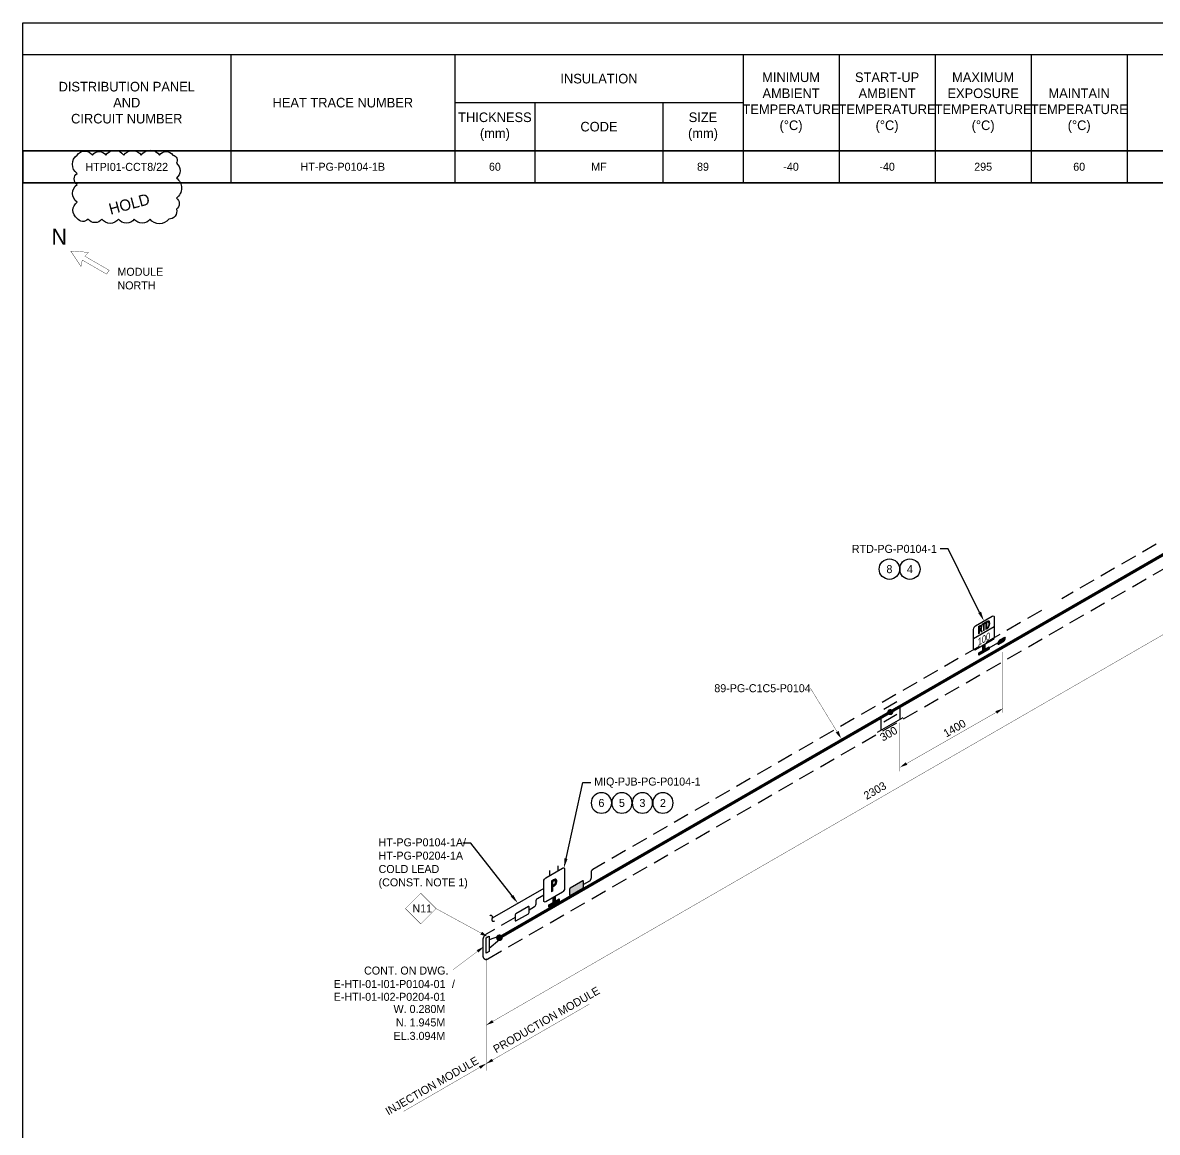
# Model space of a CAD drawing. Extents: x 0 to 847, y -42 to 494.
# Drawn here: x 0 to 354.4, y 147.7 to 494.3 of the extents above; entities that cross this region are included whole.
import ezdxf
from ezdxf import colors
from ezdxf.entities.mleader import LeaderData, LeaderLine
from ezdxf.enums import TextEntityAlignment as Align
from ezdxf.math import Vec2, Vec3

# ---------------------------------------------------------------- set-up
doc = ezdxf.new("R2010")
doc.units = 0
doc.header["$LTSCALE"] = 10
doc.header["$MEASUREMENT"] = 0
doc.linetypes.add('DASHED', pattern=[0.75, 0.5, -0.25])
doc.layers.get('Defpoints').update_dxf_attribs({"color": 9})
for name, color, linetype in [('DIMENSION', 2, 'Continuous'), ('HEAT_TRACE', 3, 'DASHED'), ('HOLD', 1, 'Continuous'), ('PIPE', 7, 'Continuous'), ('SYMBOL-3', 3, 'Continuous'), ('TABLE-1', 1, 'Continuous'), ('TABLE-7', 7, 'Continuous'), ('TEXT-2', 2, 'Continuous'), ('TEXT2', 40, 'Continuous'), ('TITLE', 7, 'Continuous'), ('WELDS', 7, 'Continuous'), ('Wipeout', 7, 'Continuous')]:
    doc.layers.add(name, color=color, linetype=linetype)
doc.styles.add('framdcn', font='', dxfattribs={"height": 2.4})
doc.styles.add('Scovan Elec', font='')
doc.styles.get("Standard").update_dxf_attribs({"font": ''})
doc.styles.get('framdcn').set_extended_font_data('Franklin Gothic Medium Cond')
doc.styles.get('Scovan Elec').set_extended_font_data('Franklin Gothic Medium Cond')
doc.styles.get('Standard').set_extended_font_data('Franklin Gothic Medium Cond')

# ---------------------------------------------------------------- blocks, each defined once
blk = doc.blocks.new('*T18')
at = {"layer": 'TABLE-7', "color": 0, "linetype": 'ByBlock', "lineweight": -2, "transparency": 16777216}
for p, q in [((0, 0), (843.77, 0)), ((0, 0), (0, -10)), ((65, 0), (65, -10)), ((135, 0), (135, -10)), ((160, 0), (160, -10)), ((200, 0), (200, -10)), ((225, 0), (225, -10)), ((255, 0), (255, -10)), ((285, 0), (285, -10)), ((315, 0), (315, -10)), ((345, 0), (345, -10)), ((435, 0), (435, -10)), ((465, 0), (465, -10)), ((495, 0), (495, -10)), ((515, 0), (515, -10)), ((545, 0), (545, -10)), ((575, 0), (575, -10)), ((605, 0), (605, -10)), ((635, 0), (635, -10)), ((665, 0), (665, -10)), ((700, 0), (700, -10)), ((730, 0), (730, -10)), ((770, 0), (770, -10)), ((808, 0), (808, -10)), ((843.77, 0), (843.77, -10)), ((0, -10), (843.77, -10))]:
    blk.add_line(p, q, dxfattribs=at)
blk = doc.blocks.new('NorthDatum')
at = {"style": 'Scovan Elec'}
blk.add_text('NORTH', height=2.5, dxfattribs=at).set_placement((0, -2.13), align=Align.MIDDLE_LEFT)
blk.add_attdef('NA_DATUM', text='', height=2.5, dxfattribs=at).set_placement((0, 2.13), align=Align.MIDDLE_LEFT)
blk = doc.blocks.new('block9')
at = {"layer": 'TEXT2'}
blk.add_hatch(color=256, dxfattribs=at).paths.add_polyline_path([(0, 0), (-1.6, -1.8), (-2.2, -1.1)])
at = {"layer": 'TEXT2', "linetype": 'ByBlock', "const_width": 0.1, "flags": 128}
blk.add_lwpolyline([(-9.6, -7.2), (0, 0)], dxfattribs=at)
blk = doc.blocks.new('block10')
at = {"layer": 'TEXT2', "style": 'framdcn'}
for s, p in [('W. 0.280M', (0, 0)), ('N. 1.945M', (0, -4.2)), ('EL.3.094M', (0, -8.4))]:
    blk.add_text(s, height=2.5, dxfattribs=at).set_placement(p, align=Align.RIGHT)
blk = doc.blocks.new('block31')
at = {"layer": 'PIPE', "linetype": 'ByBlock', "const_width": 0.95, "flags": 128}
for points in [[(-116.1, -67), (0, 0)], [(-238.2, -137.5), (-116.1, -67)]]:
    blk.add_lwpolyline(points, dxfattribs=at)
at = {"flags": 1}
for tag in ['Tag', 'UCI', 'Pipe Ref', 'Description', 'Key']:
    blk.add_attdef(tag, (0, 0), '', height=1, dxfattribs=at)
blk = doc.blocks.new('block32')
at = {"layer": 'PIPE', "linetype": 'ByBlock', "flags": 128}
for points in [[(4, 2.4), (0, 0)], [(4, -1.6), (0, -4)]]:
    blk.add_lwpolyline(points, dxfattribs=at)
at = {"flags": 1}
for tag in ['Tag', 'UCI', 'Pipe Ref', 'Description', 'Key']:
    blk.add_attdef(tag, (0, 0), '', height=1, dxfattribs=at)
blk = doc.blocks.new('block33')
at = {"layer": 'PIPE', "linetype": 'ByBlock', "flags": 128}
for points in [[(-8, -4.6), (0, 0)], [(-7, 0), (-7, -4)], [(-1, 3.5), (-1, -0.5)]]:
    blk.add_lwpolyline(points, dxfattribs=at)
at = {"flags": 1}
for tag in ['Tag', 'UCI', 'Pipe Ref', 'Description', 'Key']:
    blk.add_attdef(tag, (0, 0), '', height=1, dxfattribs=at)
blk = doc.blocks.new('block34')
at = {"layer": 'PIPE', "linetype": 'ByBlock', "flags": 128}
for points in [[(-0.9, 1.9), (0, 2.4)], [(-0.9, -2.9), (-0.9, 1.9)], [(0, 2.4), (0, 0)], [(3.2, 2.4), (0, 1.3)], [(0, -1.4), (3.2, 1.4)], [(0, 0), (0, -2.4)], [(3.2, 1.4), (3.2, 2.4)], [(0, -2.4), (-0.9, -2.9)]]:
    blk.add_lwpolyline(points, dxfattribs=at)
at = {"flags": 1}
for tag in ['Tag', 'UCI', 'Pipe Ref', 'Description', 'Key']:
    blk.add_attdef(tag, (0, 0), '', height=1, dxfattribs=at)
blk = doc.blocks.new('block48')
at = {"layer": 'WELDS'}
h = blk.add_hatch(color=256, dxfattribs=at)
edge = h.paths.add_edge_path(flags=0)
edge.add_arc((0, 0), 0.95, 0, 360)
at = {"flags": 1}
for tag in ['Tag', 'UCI', 'Pipe Ref', 'Description', 'Key']:
    blk.add_attdef(tag, (0, 0), '', height=1, dxfattribs=at)
blk = doc.blocks.new('block49')
at = {"layer": 'WELDS'}
h = blk.add_hatch(color=256, dxfattribs=at)
edge = h.paths.add_edge_path(flags=0)
edge.add_arc((0, 0), 1.05, 0, 360)
at = {"flags": 1}
for tag in ['Tag', 'UCI', 'Pipe Ref', 'Description', 'Key']:
    blk.add_attdef(tag, (0, 0), '', height=1, dxfattribs=at)
blk = doc.blocks.new('*U83')
h = blk.add_hatch(color=256)
h.dxf.hatch_style = 1
edge = h.paths.add_edge_path()
edge.add_ellipse((1.95, 0.25), major_axis=(0.153, 0.265), ratio=0.57735, start_angle=225, end_angle=315)
edge.add_line((2.17, 0.37), (2.17, 2.13))
edge.add_ellipse((1.95, 2), major_axis=(0.153, 0.265), ratio=0.57735, start_angle=-45, end_angle=45)
edge.add_line((1.95, 2.25), (-1.95, 0))
edge.add_ellipse((-1.95, -0.25), major_axis=(0.153, 0.265), ratio=0.57735, start_angle=45, end_angle=135)
edge.add_line((-2.17, -0.37), (-2.17, -2.12))
edge.add_ellipse((-1.95, -2), major_axis=(0.153, 0.265), ratio=0.57735, start_angle=135, end_angle=225)
edge.add_line((-1.95, -2.25), (1.95, 0))
at = {"extrusion": (3.88578e-16, 0.816497, 0.57735)}
for p, q in [((1.95, 2.25), (-1.95, 0)), ((-1.95, -2.25), (1.95, 0)), ((2.17, 0.38), (2.17, 2.12)), ((-2.17, -0.38), (-2.17, -2.12))]:
    blk.add_line(p, q, dxfattribs=at)
for centre, start_param, end_param in [((-1.95, -0.25), 0.785398, 2.356194), ((1.95, 2), -0.785398, 0.785398), ((1.95, 0.25), 3.926991, 5.497787), ((-1.95, -2), 2.356194, 3.926991)]:
    blk.add_ellipse(centre, major_axis=(0.153, 0.265), ratio=0.57735, start_param=start_param, end_param=end_param)
blk = doc.blocks.new('*U91')
blk.add_wipeout([(0, 3.2), (-0.4, 3.17), (-0.8, 3.1), (-1.18, 2.98), (-1.54, 2.8), (-1.88, 2.59), (-2.19, 2.33), (-2.47, 2.04), (-2.7, 1.71), (-2.9, 1.36), (-3.04, 0.99), (-3.14, 0.6), (-3.19, 0.2), (-3.19, -0.2), (-3.14, -0.6), (-3.04, -0.99), (-2.9, -1.36), (-2.7, -1.71), (-2.47, -2.04), (-2.19, -2.33), (-1.88, -2.59), (-1.54, -2.8), (-1.18, -2.98), (-0.8, -3.1), (-0.4, -3.17), (0, -3.2), (0.4, -3.17), (0.8, -3.1), (1.18, -2.98), (1.54, -2.8), (1.88, -2.59), (2.19, -2.33), (2.47, -2.04), (2.7, -1.71), (2.9, -1.36), (3.04, -0.99), (3.14, -0.6), (3.19, -0.2), (3.19, 0.2), (3.14, 0.6), (3.04, 0.99), (2.9, 1.36), (2.7, 1.71), (2.47, 2.04), (2.19, 2.33), (1.88, 2.59), (1.54, 2.8), (1.18, 2.98), (0.8, 3.1), (0.4, 3.17)]).dxf.layer = 'Wipeout'
blk.add_circle((0, 0), 3.2)
at = {"color": 2}
blk.add_attdef('TAG1', text='', height=2.5, dxfattribs=at).set_placement((0, 0), align=Align.MIDDLE)
blk.add_attdef('TAG2', text='', height=2.5, dxfattribs=at).set_placement((3, -3), align=Align.MIDDLE_LEFT)
blk = doc.blocks.new('*U92')
blk.add_wipeout([(0, 3.2), (-0.4, 3.17), (-0.8, 3.1), (-1.18, 2.98), (-1.54, 2.8), (-1.88, 2.59), (-2.19, 2.33), (-2.47, 2.04), (-2.7, 1.71), (-2.9, 1.36), (-3.04, 0.99), (-3.14, 0.6), (-3.19, 0.2), (-3.19, -0.2), (-3.14, -0.6), (-3.04, -0.99), (-2.9, -1.36), (-2.7, -1.71), (-2.47, -2.04), (-2.19, -2.33), (-1.88, -2.59), (-1.54, -2.8), (-1.18, -2.98), (-0.8, -3.1), (-0.4, -3.17), (0, -3.2), (0.4, -3.17), (0.8, -3.1), (1.18, -2.98), (1.54, -2.8), (1.88, -2.59), (2.19, -2.33), (2.47, -2.04), (2.7, -1.71), (2.9, -1.36), (3.04, -0.99), (3.14, -0.6), (3.19, -0.2), (3.19, 0.2), (3.14, 0.6), (3.04, 0.99), (2.9, 1.36), (2.7, 1.71), (2.47, 2.04), (2.19, 2.33), (1.88, 2.59), (1.54, 2.8), (1.18, 2.98), (0.8, 3.1), (0.4, 3.17)]).dxf.layer = 'Wipeout'
blk.add_circle((0, 0), 3.2)
at = {"color": 2}
blk.add_attdef('TAG1', text='', height=2.5, dxfattribs=at).set_placement((0, 0), align=Align.MIDDLE)
blk.add_attdef('TAG2', text='', height=2.5, dxfattribs=at).set_placement((3, -3), align=Align.MIDDLE_LEFT)
blk = doc.blocks.new('*U93')
blk.add_wipeout([(0, 3.2), (-0.4, 3.17), (-0.8, 3.1), (-1.18, 2.98), (-1.54, 2.8), (-1.88, 2.59), (-2.19, 2.33), (-2.47, 2.04), (-2.7, 1.71), (-2.9, 1.36), (-3.04, 0.99), (-3.14, 0.6), (-3.19, 0.2), (-3.19, -0.2), (-3.14, -0.6), (-3.04, -0.99), (-2.9, -1.36), (-2.7, -1.71), (-2.47, -2.04), (-2.19, -2.33), (-1.88, -2.59), (-1.54, -2.8), (-1.18, -2.98), (-0.8, -3.1), (-0.4, -3.17), (0, -3.2), (0.4, -3.17), (0.8, -3.1), (1.18, -2.98), (1.54, -2.8), (1.88, -2.59), (2.19, -2.33), (2.47, -2.04), (2.7, -1.71), (2.9, -1.36), (3.04, -0.99), (3.14, -0.6), (3.19, -0.2), (3.19, 0.2), (3.14, 0.6), (3.04, 0.99), (2.9, 1.36), (2.7, 1.71), (2.47, 2.04), (2.19, 2.33), (1.88, 2.59), (1.54, 2.8), (1.18, 2.98), (0.8, 3.1), (0.4, 3.17)]).dxf.layer = 'Wipeout'
blk.add_circle((0, 0), 3.2)
at = {"color": 2}
blk.add_attdef('TAG1', text='', height=2.5, dxfattribs=at).set_placement((0, 0), align=Align.MIDDLE)
blk.add_attdef('TAG2', text='', height=2.5, dxfattribs=at).set_placement((3, -3), align=Align.MIDDLE_LEFT)
blk = doc.blocks.new('*U94')
blk.add_wipeout([(0, 3.2), (-0.4, 3.17), (-0.8, 3.1), (-1.18, 2.98), (-1.54, 2.8), (-1.88, 2.59), (-2.19, 2.33), (-2.47, 2.04), (-2.7, 1.71), (-2.9, 1.36), (-3.04, 0.99), (-3.14, 0.6), (-3.19, 0.2), (-3.19, -0.2), (-3.14, -0.6), (-3.04, -0.99), (-2.9, -1.36), (-2.7, -1.71), (-2.47, -2.04), (-2.19, -2.33), (-1.88, -2.59), (-1.54, -2.8), (-1.18, -2.98), (-0.8, -3.1), (-0.4, -3.17), (0, -3.2), (0.4, -3.17), (0.8, -3.1), (1.18, -2.98), (1.54, -2.8), (1.88, -2.59), (2.19, -2.33), (2.47, -2.04), (2.7, -1.71), (2.9, -1.36), (3.04, -0.99), (3.14, -0.6), (3.19, -0.2), (3.19, 0.2), (3.14, 0.6), (3.04, 0.99), (2.9, 1.36), (2.7, 1.71), (2.47, 2.04), (2.19, 2.33), (1.88, 2.59), (1.54, 2.8), (1.18, 2.98), (0.8, 3.1), (0.4, 3.17)]).dxf.layer = 'Wipeout'
blk.add_circle((0, 0), 3.2)
at = {"color": 2}
blk.add_attdef('TAG1', text='', height=2.5, dxfattribs=at).set_placement((0, 0), align=Align.MIDDLE)
blk.add_attdef('TAG2', text='', height=2.5, dxfattribs=at).set_placement((3, -3), align=Align.MIDDLE_LEFT)
blk = doc.blocks.new('*U85')
h = blk.add_hatch(color=7)
h.dxf.hatch_style = 1
h.paths.add_polyline_path([(-0.79, -2.18), (-0.36, -1.93), (-0.36, -0.58), (-0.11, -0.44), (-0.06, -0.41), (-0.01, -0.37), (0.05, -0.34), (0.1, -0.3), (0.15, -0.27), (0.19, -0.23), (0.24, -0.2), (0.28, -0.16), (0.32, -0.13), (0.35, -0.09), (0.38, -0.06), (0.41, -0.02), (0.44, 0.01), (0.48, 0.07), (0.52, 0.12), (0.55, 0.18), (0.59, 0.24), (0.62, 0.3), (0.65, 0.36), (0.67, 0.43), (0.7, 0.5), (0.7, 0.5), (0.72, 0.56), (0.74, 0.63), (0.76, 0.69), (0.77, 0.75), (0.78, 0.82), (0.79, 0.88), (0.8, 0.95), (0.8, 1.01), (0.81, 1.08), (0.81, 1.15), (0.81, 1.15), (0.81, 1.22), (0.8, 1.28), (0.8, 1.34), (0.79, 1.4), (0.78, 1.45), (0.77, 1.5), (0.75, 1.55), (0.74, 1.59), (0.72, 1.64), (0.7, 1.67), (0.68, 1.71), (0.67, 1.72), (0.64, 1.76), (0.61, 1.79), (0.57, 1.82), (0.54, 1.84), (0.51, 1.85), (0.47, 1.86), (0.43, 1.87), (0.39, 1.87), (0.35, 1.87), (0.32, 1.86), (0.28, 1.85), (0.24, 1.84), (0.2, 1.82), (0.15, 1.81), (0.11, 1.79), (0.06, 1.76), (0.01, 1.74), (-0.04, 1.71), (-0.09, 1.68), (-0.15, 1.65), (-0.79, 1.28)])
h.paths.add_polyline_path([(-0.36, -0.12), (-0.36, 1.09), (-0.15, 1.21), (-0.05, 1.26), (0.04, 1.31), (0.13, 1.34), (0.2, 1.33), (0.25, 1.28), (0.29, 1.23), (0.32, 1.18), (0.33, 1.14), (0.34, 1.08), (0.35, 1.03), (0.35, 0.97), (0.36, 0.88), (0.35, 0.8), (0.35, 0.73), (0.34, 0.66), (0.33, 0.6), (0.31, 0.54), (0.29, 0.48), (0.27, 0.42), (0.24, 0.37), (0.21, 0.31), (0.18, 0.27), (0.15, 0.23), (0.11, 0.19), (0.06, 0.15), (0.02, 0.11), (-0.03, 0.07), (-0.09, 0.04), (-0.15, 0)], flags=16)
h = blk.add_hatch(color=256)
h.dxf.hatch_style = 1
h.paths.add_polyline_path([(-0.32, -5.44), (-1.62, -6.19), (-1.62, -6.94), (1.62, -5.06), (1.62, -4.31), (0.32, -5.06), (0.32, -3.56), (-0.32, -3.94)])
for p, q in [((-1.3, 3), (-1.3, 4.5)), ((1.3, 4.5), (1.3, 6))]:
    blk.add_line(p, q)
for points in [[(-2.6, 2.25), (2.6, 5.25)], [(3.25, 4.88), (3.25, -1.13)], [(-3.25, -4.88), (-3.25, 1.13)], [(2.6, -2.25), (-2.6, -5.25)]]:
    blk.add_lwpolyline(points)
blk.add_lwpolyline([(1.62, -4.31), (1.62, -5.06), (-1.62, -6.94), (-1.62, -6.19), (-0.32, -5.44), (-0.32, -3.94), (0.32, -3.56), (0.32, -5.06)], close=True)
at = {"extrusion": (0, 0, -1)}
for centre, start_param, end_param in [((2.6, 4.5), 2.356194, 3.926991), ((-2.6, 1.5), 0.785398, 2.356194), ((2.6, -1.5), 3.926991, 5.497787), ((-2.6, -4.5), 5.497787, 7.068583)]:
    blk.add_ellipse(centre, major_axis=(-0.459, -0.795), ratio=0.57735, start_param=start_param, end_param=end_param, dxfattribs=at)
at = {"layer": 'Defpoints', "lineweight": 0}
for points in [[(-0.36, -1.93), (-0.36, -0.58), (-0.14, -0.45), (-0.12, -0.44), (-0.06, -0.41), (-0.01, -0.37), (0.05, -0.34), (0.1, -0.3), (0.15, -0.27), (0.19, -0.23), (0.24, -0.2), (0.28, -0.16), (0.32, -0.13), (0.35, -0.09), (0.38, -0.06), (0.41, -0.02), (0.44, 0.01), (0.48, 0.07), (0.52, 0.12), (0.55, 0.18), (0.59, 0.24), (0.62, 0.3), (0.65, 0.36), (0.67, 0.43), (0.7, 0.5), (0.7, 0.5), (0.72, 0.56), (0.74, 0.63), (0.76, 0.69), (0.77, 0.75), (0.78, 0.82), (0.79, 0.88), (0.8, 0.95), (0.8, 1.01), (0.81, 1.08), (0.81, 1.15), (0.81, 1.15), (0.81, 1.22), (0.8, 1.28), (0.8, 1.34), (0.79, 1.4), (0.78, 1.45), (0.77, 1.5), (0.75, 1.55), (0.74, 1.59), (0.72, 1.64), (0.7, 1.67), (0.68, 1.71), (0.67, 1.72), (0.64, 1.76), (0.61, 1.79), (0.57, 1.82), (0.54, 1.84), (0.51, 1.85), (0.47, 1.86), (0.43, 1.87), (0.39, 1.87), (0.35, 1.87), (0.35, 1.87), (0.32, 1.86), (0.28, 1.85), (0.24, 1.84), (0.2, 1.82), (0.15, 1.81), (0.11, 1.79), (0.06, 1.76), (0.01, 1.74), (-0.04, 1.71), (-0.09, 1.68), (-0.15, 1.65), (-0.79, 1.28), (-0.79, -2.18)], [(0.13, 1.33), (0.15, 1.34), (0.19, 1.33), (0.22, 1.31), (0.25, 1.28), (0.28, 1.24), (0.3, 1.22), (0.32, 1.18), (0.33, 1.14), (0.34, 1.08), (0.35, 1.03), (0.35, 0.97), (0.36, 0.9), (0.36, 0.87), (0.35, 0.8), (0.35, 0.73), (0.34, 0.66), (0.33, 0.6), (0.31, 0.54), (0.29, 0.48), (0.27, 0.42), (0.25, 0.37), (0.24, 0.36), (0.21, 0.31), (0.18, 0.27), (0.15, 0.23), (0.11, 0.19), (0.06, 0.15), (0.02, 0.11), (-0.03, 0.07), (-0.09, 0.04), (-0.15, 0), (-0.36, -0.12), (-0.36, 1.09), (-0.15, 1.21), (-0.09, 1.24), (-0.04, 1.27), (0.01, 1.29), (0.06, 1.31), (0.09, 1.33)]]:
    blk.add_lwpolyline(points, close=True, dxfattribs=at)
blk = doc.blocks.new('*U84')
at = {"extrusion": (0, 0.816497, 0.57735)}
for p, q in [((1.95, 2.25), (-1.95, 0)), ((-1.95, -2.25), (1.95, 0)), ((2.17, 0.38), (2.17, 2.12)), ((-2.17, -0.38), (-2.17, -2.12))]:
    blk.add_line(p, q, dxfattribs=at)
for centre, start_param, end_param in [((-1.95, -0.25), 0.785398, 2.356194), ((1.95, 2), -0.785398, 0.785398), ((1.95, 0.25), 3.926991, 5.497787), ((-1.95, -2), 2.356194, 3.926991)]:
    blk.add_ellipse(centre, major_axis=(0.153, 0.265), ratio=0.57735, start_param=start_param, end_param=end_param)
blk = doc.blocks.new('*U86')
blk.add_open_spline([(-0.74, 0.82), (-0.68, 0.87), (-0.53, 0.95), (-0.25, 0.96), (-0.05, 0.79), (0.08, 0.55), (0.05, 0.18), (-0.05, -0.18), (-0.08, -0.55), (0.05, -0.79), (0.25, -0.96), (0.53, -0.95), (0.68, -0.87), (0.74, -0.82)], degree=3, knots=[0, 0, 0, 0, 0.23778, 0.504219, 0.769947, 1.007727, 1.273929, 1.868857, 2.135059, 2.372839, 2.638567, 2.905005, 3.142785, 3.142785, 3.142785, 3.142785])
blk = doc.blocks.new('Heat_Trace_Design_Data')
at = {"layer": 'TEXT-2', "style": 'Scovan Elec'}
blk.add_attdef('PNL#-CKT#_1', text='', height=2.5, dxfattribs=at).set_placement((32.5, -5), align=Align.MIDDLE)
for tag, p in [('TRACE#_1', (100, -5)), ('INSU.THK_1', (147.5, -5)), ('INSU.CODE_1', (180, -5)), ('INSU.SIZE_1', (212.5, -5)), ('MIN.TEMP_1', (240, -5)), ('STARTUP.TEMP_1', (270, -5)), ('EXP.TEMP_1', (300, -5)), ('MAINT.TEMP_1', (330, -5)), ('CABLE.TYPE_1', (390, -5)), ('CABLE.LENGTH_1', (450, -5)), ('SUPPLY.VOLT_1', (480, -5)), ('HT.RATIO_1', (505, -5)), ('OPER.CURRENT_1', (530, -5)), ('COLD.CURRENT_1', (560, -5)), ('OPER.WATT_1', (590, -5)), ('COLD.WATT_1', (620, -5)), ('HEATER.OUTPUT_1', (650, -5)), ('PIPE.MAT_1', (682.5, -5)), ('HEAT.LOSS_1', (715, -5)), ('AREA.CLASS_1', (750, -5)), ('TEMPERATURE.CODE_1', (789, -5)), ('HI.LIMIT.SET.PT_1', (825.89, -5))]:
    blk.add_attdef(tag, text='', height=2.5, dxfattribs=at).set_placement(p, align=Align.MIDDLE_CENTER)
blk = doc.blocks.new('*U108')
h = blk.add_hatch(color=7)
h.dxf.hatch_style = 1
h.paths.add_polyline_path([(-0.63, 2.01), (-0.63, 2.14), (-0.68, 2.31), (-0.76, 2.42), (-0.86, 2.45), (-1, 2.43), (-1.18, 2.35), (-1.7, 2.05), (-1.7, -0.26), (-1.41, -0.09), (-1.41, 0.87), (-1.14, 1.02), (-0.87, 0.22), (-0.56, 0.4), (-0.89, 1.25), (-0.8, 1.37), (-0.71, 1.57), (-0.64, 1.78)])
h.paths.add_polyline_path([(-0.94, 2.02), (-0.91, 1.85), (-0.91, 1.74), (-0.98, 1.52), (-1.04, 1.43), (-1.19, 1.29), (-1.41, 1.17), (-1.41, 1.92), (-1.17, 2.06), (-1.02, 2.1)], flags=16)
h.paths.add_polyline_path([(-0.54, 2.72), (-0.54, 2.4), (-0.15, 2.62), (-0.15, 0.63), (0.13, 0.8), (0.13, 2.79), (0.52, 3.01), (0.52, 3.33)])
h.paths.add_polyline_path([(1.04, 3.63), (0.64, 3.41), (0.64, 1.09), (1.06, 1.33), (1.07, 1.34), (1.25, 1.46), (1.39, 1.6), (1.51, 1.76), (1.58, 1.88), (1.68, 2.09), (1.75, 2.33), (1.79, 2.52), (1.82, 2.74), (1.83, 2.97), (1.82, 3.16), (1.79, 3.34), (1.74, 3.51), (1.7, 3.59), (1.61, 3.7), (1.49, 3.76), (1.37, 3.76), (1.21, 3.72)])
h.paths.add_polyline_path([(1.23, 3.4), (1.34, 3.38), (1.42, 3.31), (1.48, 3.18), (1.51, 3), (1.53, 2.75), (1.51, 2.5), (1.48, 2.28), (1.42, 2.08), (1.34, 1.93), (1.21, 1.76), (1.05, 1.63), (0.93, 1.56), (0.93, 3.26), (1.09, 3.36)], flags=16)
h = blk.add_hatch(color=256)
h.dxf.hatch_style = 1
edge = h.paths.add_edge_path()
edge.add_ellipse((6.16, -2.26), major_axis=(0.23, 0.398), ratio=0.57735, start_angle=225, end_angle=281.3099)
edge.add_line((6.43, -2.31), (6.65, -1.81))
edge.add_ellipse((6.38, -1.76), major_axis=(0.23, 0.398), ratio=0.57735, start_angle=-78.6901, end_angle=45)
edge.add_line((6.38, -1.38), (4.88, -2.24))
edge.add_ellipse((4.88, -2.62), major_axis=(0.23, 0.398), ratio=0.57735, start_angle=45, end_angle=101.3099)
edge.add_line((4.61, -2.57), (4.4, -3.07))
edge.add_ellipse((4.67, -3.12), major_axis=(0.23, 0.398), ratio=0.57735, start_angle=101.3099, end_angle=225)
edge.add_line((4.67, -3.49), (6.16, -2.63))
h = blk.add_hatch(color=256)
h.dxf.hatch_style = 1
h.paths.add_polyline_path([(-0.32, -5.44), (-1.62, -6.19), (-1.62, -6.94), (1.62, -5.06), (1.62, -4.31), (0.32, -5.06), (0.32, -3.56), (-0.32, -3.94)])
blk.add_line((3.25, 1.88), (-3.25, -1.88))
at = {"extrusion": (0, 0.816497, 0.57735)}
for p, q in [((1.62, -4.69), (4.39, -3.09)), ((4.61, -2.57), (4.4, -3.07)), ((4.67, -3.49), (6.16, -2.63)), ((6.38, -1.38), (4.88, -2.24)), ((6.43, -2.31), (6.65, -1.81))]:
    blk.add_line(p, q, dxfattribs=at)
for points in [[(-2.6, 2.25), (2.6, 5.25)], [(3.25, 4.88), (3.25, -1.13)], [(-3.25, -4.88), (-3.25, 1.13)], [(2.6, -2.25), (-2.6, -5.25)]]:
    blk.add_lwpolyline(points)
blk.add_lwpolyline([(1.62, -4.31), (1.62, -5.06), (-1.62, -6.94), (-1.62, -6.19), (-0.32, -5.44), (-0.32, -3.94), (0.32, -3.56), (0.32, -5.06)], close=True)
at = {"extrusion": (0, 0, -1)}
for centre, start_param, end_param in [((2.6, 4.5), 2.356194, 3.926991), ((-2.6, 1.5), 0.785398, 2.356194), ((2.6, -1.5), 3.926991, 5.497787), ((-2.6, -4.5), 5.497787, 7.068583)]:
    blk.add_ellipse(centre, major_axis=(-0.459, -0.795), ratio=0.57735, start_param=start_param, end_param=end_param, dxfattribs=at)
for centre, start_param, end_param in [((4.67, -3.12), 1.768192, 3.926991), ((4.88, -2.62), 0.785398, 1.768192), ((6.16, -2.26), 3.926991, 4.909785), ((6.38, -1.76), -1.373401, 0.785398)]:
    blk.add_ellipse(centre, major_axis=(0.23, 0.398), ratio=0.57735, start_param=start_param, end_param=end_param)
at = {"layer": 'Defpoints', "lineweight": 0}
for p, q in [((-1.41, 1.92), (-1.19, 2.05)), ((-1.41, 1.17), (-1.41, 1.92)), ((-1.19, 1.29), (-1.41, 1.17)), ((-1.19, 2.05), (-1.17, 2.06)), ((-1.04, 1.43), (-1.19, 1.29)), ((-1.17, 2.06), (-1.02, 2.1)), ((-0.98, 1.52), (-1.04, 1.43)), ((-1.02, 2.1), (-0.94, 2.02)), ((-0.91, 1.74), (-0.98, 1.52)), ((-0.94, 2.02), (-0.91, 1.85)), ((-0.91, 1.85), (-0.91, 1.74)), ((0.93, 3.26), (1.05, 3.33)), ((0.93, 1.56), (0.93, 3.26)), ((1.05, 1.63), (0.93, 1.56)), ((1.05, 3.33), (1.1, 3.36)), ((1.21, 1.76), (1.05, 1.63)), ((1.1, 3.36), (1.23, 3.4)), ((1.34, 1.93), (1.21, 1.76)), ((1.23, 3.4), (1.34, 3.38)), ((1.34, 3.38), (1.42, 3.31)), ((1.42, 2.08), (1.34, 1.93)), ((1.42, 3.31), (1.48, 3.18)), ((1.48, 2.28), (1.42, 2.08)), ((1.48, 3.18), (1.51, 3)), ((1.51, 2.5), (1.48, 2.28)), ((1.51, 3), (1.53, 2.76)), ((1.53, 2.74), (1.51, 2.5)), ((1.53, 2.76), (1.53, 2.74))]:
    blk.add_line(p, q, dxfattribs=at)
for points in [[(0.64, 1.09), (1.06, 1.33), (1.07, 1.34), (1.25, 1.46), (1.39, 1.6), (1.51, 1.76), (1.58, 1.88), (1.68, 2.09), (1.75, 2.33), (1.79, 2.52), (1.82, 2.74), (1.83, 2.97), (1.82, 3.16), (1.79, 3.34), (1.74, 3.51), (1.7, 3.59), (1.61, 3.7), (1.49, 3.76), (1.37, 3.76), (1.21, 3.72), (1.04, 3.63), (0.64, 3.41)], [(-1.41, 0.87), (-1.14, 1.02), (-0.87, 0.22), (-0.56, 0.4), (-0.89, 1.25), (-0.8, 1.37), (-0.71, 1.57), (-0.64, 1.78), (-0.63, 2.01), (-0.63, 2.14), (-0.68, 2.31), (-0.76, 2.42), (-0.86, 2.45), (-1, 2.43), (-1.18, 2.35), (-1.7, 2.05), (-1.7, -0.26), (-1.41, -0.09)], [(0.52, 3.33), (-0.54, 2.72), (-0.54, 2.4), (-0.15, 2.62), (-0.15, 0.63), (0.13, 0.8), (0.13, 2.79), (0.52, 3.01)]]:
    blk.add_lwpolyline(points, close=True, dxfattribs=at)
at = {"color": 7, "oblique": 30}
blk.add_attdef('RTD_TAG2', text='', height=2, rotation=30, dxfattribs=at).set_placement((-0.49, -2.16), align=Align.MIDDLE)
blk = doc.blocks.new('*U109')
blk.add_wipeout([(0, 3.2), (-0.4, 3.17), (-0.8, 3.1), (-1.18, 2.98), (-1.54, 2.8), (-1.88, 2.59), (-2.19, 2.33), (-2.47, 2.04), (-2.7, 1.71), (-2.9, 1.36), (-3.04, 0.99), (-3.14, 0.6), (-3.19, 0.2), (-3.19, -0.2), (-3.14, -0.6), (-3.04, -0.99), (-2.9, -1.36), (-2.7, -1.71), (-2.47, -2.04), (-2.19, -2.33), (-1.88, -2.59), (-1.54, -2.8), (-1.18, -2.98), (-0.8, -3.1), (-0.4, -3.17), (0, -3.2), (0.4, -3.17), (0.8, -3.1), (1.18, -2.98), (1.54, -2.8), (1.88, -2.59), (2.19, -2.33), (2.47, -2.04), (2.7, -1.71), (2.9, -1.36), (3.04, -0.99), (3.14, -0.6), (3.19, -0.2), (3.19, 0.2), (3.14, 0.6), (3.04, 0.99), (2.9, 1.36), (2.7, 1.71), (2.47, 2.04), (2.19, 2.33), (1.88, 2.59), (1.54, 2.8), (1.18, 2.98), (0.8, 3.1), (0.4, 3.17)]).dxf.layer = 'Wipeout'
blk.add_circle((0, 0), 3.2)
at = {"color": 2}
blk.add_attdef('TAG1', text='', height=2.5, dxfattribs=at).set_placement((0, 0), align=Align.MIDDLE)
blk.add_attdef('TAG2', text='', height=2.5, dxfattribs=at).set_placement((3, -3), align=Align.MIDDLE_LEFT)
blk = doc.blocks.new('*U110')
blk.add_wipeout([(0, 3.2), (-0.4, 3.17), (-0.8, 3.1), (-1.18, 2.98), (-1.54, 2.8), (-1.88, 2.59), (-2.19, 2.33), (-2.47, 2.04), (-2.7, 1.71), (-2.9, 1.36), (-3.04, 0.99), (-3.14, 0.6), (-3.19, 0.2), (-3.19, -0.2), (-3.14, -0.6), (-3.04, -0.99), (-2.9, -1.36), (-2.7, -1.71), (-2.47, -2.04), (-2.19, -2.33), (-1.88, -2.59), (-1.54, -2.8), (-1.18, -2.98), (-0.8, -3.1), (-0.4, -3.17), (0, -3.2), (0.4, -3.17), (0.8, -3.1), (1.18, -2.98), (1.54, -2.8), (1.88, -2.59), (2.19, -2.33), (2.47, -2.04), (2.7, -1.71), (2.9, -1.36), (3.04, -0.99), (3.14, -0.6), (3.19, -0.2), (3.19, 0.2), (3.14, 0.6), (3.04, 0.99), (2.9, 1.36), (2.7, 1.71), (2.47, 2.04), (2.19, 2.33), (1.88, 2.59), (1.54, 2.8), (1.18, 2.98), (0.8, 3.1), (0.4, 3.17)]).dxf.layer = 'Wipeout'
blk.add_circle((0, 0), 3.2)
at = {"color": 2}
blk.add_attdef('TAG1', text='', height=2.5, dxfattribs=at).set_placement((0, 0), align=Align.MIDDLE)
blk.add_attdef('TAG2', text='', height=2.5, dxfattribs=at).set_placement((3, -3), align=Align.MIDDLE_LEFT)

msp = doc.modelspace()

# ---------------------------------------------------------------- hatches: boundary and pattern name
at = {"layer": 'DIMENSION'}
for points in [[(306.15, 280.09), (303.85, 279.29), (304.35, 278.49)], [(274, 261.72), (276.3, 262.52), (275.8, 263.32)], [(144.8, 181.2), (146.6, 182.8), (147.1, 182)], [(144.7, 169.12), (146.5, 170.72), (147, 169.92)], [(144.8, 169.18), (143, 167.58), (142.5, 168.38)]]:
    msp.add_hatch(color=256, dxfattribs=at).paths.add_polyline_path(points)
at = {"layer": 'TEXT2'}
for points in [[(255.63, 270.8), (253.93, 272.6), (254.83, 273.1)], [(145.3, 208.8), (142.93, 209.51), (143.46, 210.39)]]:
    msp.add_hatch(color=256, dxfattribs=at).paths.add_polyline_path(points)

# ---------------------------------------------------------------- linework, layer by layer
at = {"layer": 'DIMENSION', "linetype": 'ByBlock', "const_width": 0.1, "flags": 128}
for points in [[(387.1, 321), (144.8, 181.2)], [(306.15, 297.75), (306.15, 278.79)], [(274, 261.72), (306.15, 280.09)], [(274, 275.72), (274, 260.52)], [(144.8, 202.2), (144.8, 174)]]:
    msp.add_lwpolyline(points, dxfattribs=at)
at = {"layer": 'DIMENSION', "linetype": 'ByBlock', "const_width": 0.1}
for points in [[(144.8, 198), (144.8, 167)], [(144.8, 169.18), (176.96, 187.75)], [(144.8, 169.18), (118.94, 154.25)]]:
    msp.add_lwpolyline(points, dxfattribs=at)
at = {"layer": 'HEAT_TRACE'}
msp.add_lwpolyline([(380.05, 346.42), (324.54, 314.37)], dxfattribs=at)
at = {"layer": 'HOLD'}
msp.add_lwpolyline([(17, 453, -0.520567), (21.77, 453, -0.520567), (25.95, 453, -0.520567), (31.57, 453, -0.520567), (37.01, 453, -0.520567), (42.75, 453, -0.520567), (46.87, 453, -0.520567), (48, 450.41, -0.520567), (48, 445.81, -0.520567), (48, 439.57, -0.520567), (48, 436.1, -0.520567), (45.6, 433, -0.520567), (39.8, 433, -0.520567), (34.87, 433, -0.520567), (29.92, 433, -0.520567), (24.75, 433, -0.520567), (20.42, 433, -0.520567), (17, 433.22, -0.520567), (17, 438.27, -0.520567), (17, 443.78, -0.520567), (17, 447.28, -0.520567)], format="xyb", close=True, dxfattribs=at)
at = {"layer": 'SYMBOL-3'}
msp.add_lwpolyline([(162.75, 223.89), (146.63, 214.58)], dxfattribs=at)
msp.add_lwpolyline([(158.17, 217.25), (159.84, 218.22, 0.267949), (160.34, 219.08), (160.34, 219.92, -0.267949), (160.84, 220.79), (162.75, 221.89)], format="xyb", dxfattribs=at)
at = {"layer": 'TABLE-1'}
for points in [[(843.77, 484.34), (0, 484.34)], [(225, 469.34), (135, 469.34)], [(843.77, 454.34), (0, 454.34)], [(843.77, 444.34), (0, 444.34)]]:
    msp.add_lwpolyline(points, dxfattribs=at)
at = {"layer": 'TABLE-7'}
for points in [[(65, 484.34), (65, 454.34)], [(135, 484.34), (135, 454.34)], [(225, 484.34), (225, 454.34)], [(255, 484.34), (255, 454.34)], [(285, 484.34), (285, 454.34)], [(315, 484.34), (315, 454.34)], [(345, 484.34), (345, 454.34)], [(160, 469.34), (160, 454.34)], [(200, 469.34), (200, 454.34)]]:
    msp.add_lwpolyline(points, dxfattribs=at)
at = {"layer": 'TEXT2', "linetype": 'ByBlock', "const_width": 0.1, "flags": 128}
for points in [[(18.2, 418.2), (15, 423)], [(15, 423), (20.6, 422.6)], [(20.6, 422.6), (19.4, 421.4)], [(18.6, 420.2), (18.2, 418.2)], [(26.2, 415.8), (18.6, 420.2)], [(19.4, 421.4), (27, 417)], [(27, 417), (26.2, 415.8)], [(129.14, 217.6), (145.3, 208.8)]]:
    msp.add_lwpolyline(points, dxfattribs=at)
at = {"layer": 'TEXT2', "linetype": 'ByBlock', "const_width": 0.1}
msp.add_lwpolyline([(246.03, 286.5), (255.63, 270.8)], dxfattribs=at)
at = {"layer": 'TEXT2', "linetype": 'ByBlock', "const_width": 0.1, "flags": 128}
msp.add_lwpolyline([(124.34, 222.4), (129.14, 217.6), (124.34, 212.8), (119.54, 217.6), (124.34, 222.4)], close=True, dxfattribs=at)
at = {"layer": 'TITLE'}
msp.add_lwpolyline([(0, 494.34), (843.77, 494.34), (843.77, 0), (0, 0)], close=True, dxfattribs=at)

# ---------------------------------------------------------------- block references
msp.add_blockref('*T18', (0, 454.34))
ref = msp.add_blockref('Heat_Trace_Design_Data', (0, 454.34))
ref.add_attrib('PNL#-CKT#_1', 'HTPI01-CCT8/22', dxfattribs={"layer": 'TEXT-2', "height": 2.5, "style": 'Scovan Elec'}).set_placement((32.5, 449.34), align=Align.MIDDLE)
ref.add_attrib('TRACE#_1', 'HT-PG-P0104-1B', dxfattribs={"layer": 'TEXT-2', "height": 2.5, "style": 'Scovan Elec'}).set_placement((100, 449.34), align=Align.MIDDLE_CENTER)
ref.add_attrib('INSU.THK_1', '60', dxfattribs={"layer": 'TEXT-2', "height": 2.5, "style": 'Scovan Elec'}).set_placement((147.5, 449.34), align=Align.MIDDLE_CENTER)
ref.add_attrib('INSU.CODE_1', 'MF', dxfattribs={"layer": 'TEXT-2', "height": 2.5, "style": 'Scovan Elec'}).set_placement((180, 449.34), align=Align.MIDDLE_CENTER)
ref.add_attrib('INSU.SIZE_1', '89', dxfattribs={"layer": 'TEXT-2', "height": 2.5, "style": 'Scovan Elec'}).set_placement((212.5, 449.34), align=Align.MIDDLE_CENTER)
ref.add_attrib('MIN.TEMP_1', '-40', dxfattribs={"layer": 'TEXT-2', "height": 2.5, "style": 'Scovan Elec'}).set_placement((240, 449.34), align=Align.MIDDLE_CENTER)
ref.add_attrib('STARTUP.TEMP_1', '-40', dxfattribs={"layer": 'TEXT-2', "height": 2.5, "style": 'Scovan Elec'}).set_placement((270, 449.34), align=Align.MIDDLE_CENTER)
ref.add_attrib('EXP.TEMP_1', '295', dxfattribs={"layer": 'TEXT-2', "height": 2.5, "style": 'Scovan Elec'}).set_placement((300, 449.34), align=Align.MIDDLE_CENTER)
ref.add_attrib('MAINT.TEMP_1', '60', dxfattribs={"layer": 'TEXT-2', "height": 2.5, "style": 'Scovan Elec'}).set_placement((330, 449.34), align=Align.MIDDLE_CENTER)
at = {"layer": 'PIPE'}
for name, p in [('block31', (387.1, 346)), ('block33', (275, 277.3)), ('block32', (269, 279.8)), ('block34', (145.7, 206.6))]:
    msp.add_blockref(name, p, dxfattribs=at)
at = {"layer": 'SYMBOL-3'}
msp.add_blockref('*U108', (300.24, 303.71), dxfattribs=at).add_auto_attribs({'RTD_TAG2': '100'})
for name, p in [('*U85', (166, 225)), ('*U83', (173, 224)), ('*U84', (156, 216)), ('*U86', (146.63, 214.58))]:
    msp.add_blockref(name, p, dxfattribs=at)
at = {"layer": 'TEXT2'}
msp.add_blockref('NorthDatum', (29.6, 414.4), dxfattribs=at).add_auto_attribs({'NA_DATUM': 'MODULE'})
for name, p in [('block9', (144, 205.7)), ('block10', (132, 185))]:
    msp.add_blockref(name, p, dxfattribs=at)
at = {"layer": 'WELDS'}
for name, p in [('block48', (271, 279)), ('block49', (148.9, 208.5))]:
    msp.add_blockref(name, p, dxfattribs=at)

# ---------------------------------------------------------------- texts
at = {"layer": 'DIMENSION', "style": 'framdcn'}
for s, p in [('1400', (288.47, 271.01)), ('300', (268.69, 269.74)), ('2303', (263.6, 251.52))]:
    msp.add_text(s, height=2.5, rotation=30, dxfattribs=at).set_placement(p)
msp.add_text('PRODUCTION MODULE', height=2.5, rotation=30, dxfattribs=at).set_placement((147.26, 173.46), align=Align.MIDDLE_LEFT)
msp.add_text('INJECTION MODULE', height=2.5, rotation=30, dxfattribs=at).set_placement((142.07, 170.46), align=Align.MIDDLE_RIGHT)
at = {"layer": 'HOLD', "insert": (27, 436), "char_height": 3.5, "attachment_point": 4, "rotation": 15, "style": 'Scovan Elec'}
msp.add_mtext('HOLD', dxfattribs=at)
at = {"layer": 'TEXT-2', "char_height": 3, "attachment_point": 5, "style": 'Scovan Elec'}
for s, insert in [('MINIMUM\\PAMBIENT\\PTEMPERATURE\\P(%%DC)', (240, 469.34)), ('START-UP\\PAMBIENT\\PTEMPERATURE\\P(%%DC)', (270, 469.34)), ('MAXIMUM\\PEXPOSURE\\PTEMPERATURE\\P(%%DC)', (300, 469.34)), ('DISTRIBUTION PANEL\\PAND\\PCIRCUIT NUMBER', (32.5, 469.34)), ('INSULATION', (180, 476.84)), ('\\PMAINTAIN\\PTEMPERATURE\\P(%%DC)', (330, 469.34)), ('HEAT TRACE NUMBER', (100, 469.34)), ('THICKNESS\\P(mm)', (147.5, 461.84)), ('SIZE\\P(mm)', (212.5, 461.84)), ('CODE', (180, 461.84))]:
    msp.add_mtext(s, dxfattribs=dict(at, insert=insert))
at = {"layer": 'TEXT2', "style": 'framdcn'}
for s, height, p in [('N', 5, (9, 425)), ('89-PG-C1C5-P0104', 2.5, (216.03, 285.2)), ('N11', 2.5, (121.74, 216.4))]:
    msp.add_text(s, height=height, dxfattribs=at).set_placement(p)
for s, p in [('CONT. ON DWG.', (133, 197)), ('E-HTI-01-I01-P0104-01 ', (133, 192.8)), ('/', (135, 192.8)), ('E-HTI-01-I02-P0204-01 ', (133, 188.8))]:
    msp.add_text(s, height=2.5, dxfattribs=at).set_placement(p, align=Align.RIGHT)

# ---------------------------------------------------------------- leaders
at = {"layer": 'TEXT-2'}
ml = msp.add_multileader_mtext('Standard', dxfattribs=at)
ml.set_content('RTD-PG-P0104-1', color=256, style='Scovan Elec')
ml.set_leader_properties()
ml.build(insert=Vec2(0, 0))
ml.multileader.update_dxf_attribs({"dogleg_length": 2.5, "arrow_head_size": 3})
ctx = ml.context
ctx.base_point, ctx.char_height, ctx.arrow_head_size, ctx.landing_gap_size, ctx.plane_origin = Vec3(260.89, 329.96), 2.5, 3, 1, Vec3(206.99, 286.64)
ctx.text_align_type = 2
notes = []
notes.append((ctx, [(0, (1, 1, 0), (289.06, 329.96), (-1, 0), 2.5, [(0, [(300.24, 307.46)], 0, [])])]))
ctx.mtext.insert, ctx.mtext.alignment, ctx.mtext.flow_direction = Vec3(285.56, 331.23), 3, 5
ml = msp.add_multileader_mtext('Standard', dxfattribs=at)
ml.set_content('MIQ-PJB-PG-P0104-1', color=256, style='Scovan Elec')
ml.set_leader_properties()
ml.build(insert=Vec2(0, 0))
ml.multileader.update_dxf_attribs({"dogleg_length": 2.5, "arrow_head_size": 3})
ctx = ml.context
ctx.base_point, ctx.char_height, ctx.arrow_head_size, ctx.landing_gap_size, ctx.plane_origin = Vec3(177.5, 257), 2.5, 3, 1, Vec3(145.93, 240.1)
notes.append((ctx, [(1, (1, 1, 0), (175, 257), (1, 0), 2.5, [(0, [(169.06, 230.3)], 0, [])])]))
ctx.mtext.insert, ctx.mtext.flow_direction = Vec3(178.5, 258.54), 5
ml = msp.add_multileader_mtext('Standard', dxfattribs=at)
ml.set_content('HT-PG-P0104-1A/\\PHT-PG-P0204-1A\\PCOLD LEAD\\P(CONST. NOTE 1)', color=256, style='Scovan Elec')
ml.set_leader_properties()
ml.build(insert=Vec2(0, 0))
ml.multileader.update_dxf_attribs({"dogleg_length": 2.5, "arrow_head_size": 3})
ctx = ml.context
ctx.base_point, ctx.char_height, ctx.arrow_head_size, ctx.landing_gap_size, ctx.plane_origin = Vec3(110.17, 238), 2.5, 3, 1, Vec3(170.23, 190.64)
notes.append((ctx, [(1, (1, 1, 0), (140, 238), (-1, 0), 2.5, [(0, [(154.69, 219.24)], 0, [])])]))
ctx.mtext.insert, ctx.mtext.flow_direction = Vec3(111.17, 239.56), 5
for ctx, leaders in notes:
    for number, flags, end, landing, length, lines in leaders:
        leader = LeaderData()
        leader.index, (leader.has_last_leader_line, leader.has_dogleg_vector, leader.attachment_direction) = number, flags
        leader.last_leader_point, leader.dogleg_vector, leader.dogleg_length = Vec3(end), Vec3(landing), length
        for number, points, colour, breaks in lines:
            line = LeaderLine()
            line.index, line.vertices, line.color, line.breaks = number, Vec3.list(points), colors.encode_raw_color(colour), breaks
            leader.lines.append(line)
        ctx.leaders.append(leader)

# ---------------------------------------------------------------- next in the draw order: block references
ref = msp.add_blockref('*U91', (180.77, 250.61), dxfattribs=dict(at, xscale=-1))
ref.add_attrib('TAG1', '6', dxfattribs={"layer": '0', "color": 2, "height": 2.5}).set_placement((180.77, 250.61), align=Align.MIDDLE)

# ---------------------------------------------------------------- next in the draw order: block references
ref = msp.add_blockref('*U92', (187.17, 250.61), dxfattribs=dict(at, xscale=-1))
ref.add_attrib('TAG1', '5', dxfattribs={"layer": '0', "color": 2, "height": 2.5}).set_placement((187.17, 250.61), align=Align.MIDDLE)

# ---------------------------------------------------------------- next in the draw order: block references
ref = msp.add_blockref('*U93', (193.57, 250.61), dxfattribs=dict(at, xscale=-1))
ref.add_attrib('TAG1', '3', dxfattribs={"layer": '0', "color": 2, "height": 2.5}).set_placement((193.57, 250.61), align=Align.MIDDLE)

# ---------------------------------------------------------------- next in the draw order: block references
ref = msp.add_blockref('*U94', (199.97, 250.61), dxfattribs=dict(at, xscale=-1))
ref.add_attrib('TAG1', '2', dxfattribs={"layer": '0', "color": 2, "height": 2.5}).set_placement((199.97, 250.61), align=Align.MIDDLE)

# ---------------------------------------------------------------- next in the draw order: linework, layer by layer
at = {"layer": 'HEAT_TRACE'}
for points in [[(153.83, 214.82), (144.76, 209.58, 0.267949), (143.76, 207.85), (143.76, 202.73, 0.57735), (145.26, 201.87), (441.54, 372.92)], [(318.21, 310.72), (178.04, 229.79, 0.267949), (177.54, 228.92), (177.54, 227.08, -0.267949), (177.04, 226.21), (175.17, 225.13)]]:
    msp.add_lwpolyline(points, format="xyb", dxfattribs=at)

# ---------------------------------------------------------------- next in the draw order: block references
at = {"layer": 'TEXT-2'}
msp.add_blockref('*U109', (277.12, 323.64), dxfattribs=at).add_auto_attribs({'TAG1': '4'})

# ---------------------------------------------------------------- next in the draw order: block references
msp.add_blockref('*U110', (270.72, 323.64), dxfattribs=at).add_auto_attribs({'TAG1': '8'})

doc.saveas('drawing.dxf')
